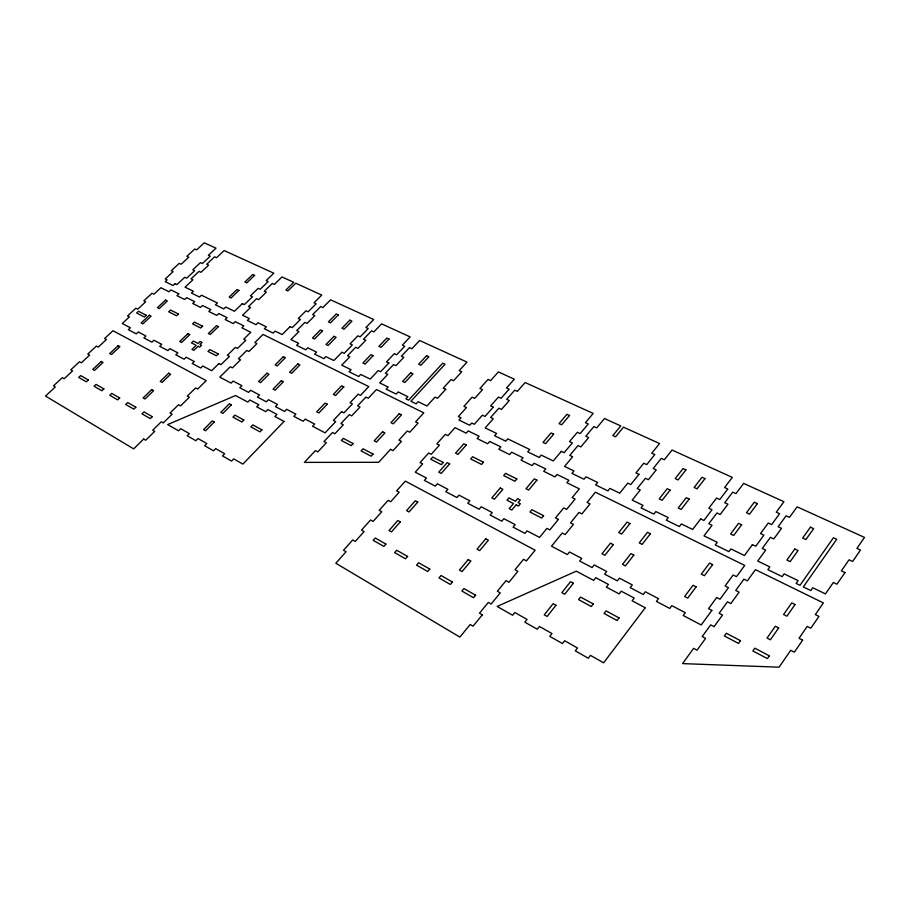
<?xml version="1.0" encoding="UTF-8"?>
<svg xmlns="http://www.w3.org/2000/svg" width="910" height="910" viewBox="0 0 910 910"><rect width="100%" height="100%" fill="white"/><g stroke="black" fill="none" stroke-linecap="round" stroke-linejoin="round"><path stroke-width="1.36" d="M802.62 640.139L794.339 652.174L790.722 650.309L779.074 667.189L682.534 663.606L693.625 648.352L697.037 650.184L705.614 638.365L702.202 636.556L710.699 624.874L714.1 626.66L722.517 615.058L719.116 613.306L727.454 601.829L730.855 603.558L739.125 592.16L735.735 590.454L743.925 579.181L747.326 580.864L755.448 569.66L823.391 602.932L815.326 614.614L818.943 616.411L810.81 628.218L807.204 626.398L799.003 638.297L802.62 640.139M844.969 572.561L836.938 584.197L833.355 582.48L825.45 593.911L812.778 587.758L810.821 590.567L803.303 586.916L836.734 539.266L833.446 537.753L799.992 585.301L796.125 583.412L798.093 580.625L784.147 573.857L782.179 576.621L767.847 569.637L769.814 566.907L757.723 561.038L765.697 550.072L762.318 548.457L770.417 537.332L773.796 538.936L781.508 528.323L778.141 526.742L786.104 515.822L789.47 517.369L797.137 506.836L864.5 537.423L856.913 548.4L860.496 550.049L852.602 561.481L849.03 559.809L841.386 570.866L844.969 572.561M769.325 655.803L767.392 658.578L752.866 650.946L754.811 648.193L769.325 655.803M778.676 627.934L770.383 639.798L767.05 638.069L775.354 626.239L778.676 627.934M795.056 604.547L786.9 616.195L783.578 614.523L791.734 602.909L795.056 604.547M740.467 640.674L738.533 643.404L724.371 635.965L726.316 633.258L740.467 640.674M794.805 549.014L786.888 560.071L790.13 561.629L798.047 550.539L794.805 549.014M810.446 527.163L802.665 538.038L805.896 539.55L813.677 528.653L810.446 527.163M711.836 610.428L701.212 624.988L683.239 615.524L685.321 612.726L671.83 605.651L669.749 608.426L656.417 601.419L658.499 598.655L645.327 591.75L643.245 594.48L630.22 587.633L632.313 584.925L619.448 578.18L617.355 580.864L604.649 574.176L606.742 571.514L594.173 564.928L592.091 567.567L579.67 561.038L581.763 558.422L569.489 551.983L567.396 554.577L551.505 546.227L562.209 533.055L565.167 534.579L573.414 524.399L570.468 522.897L578.987 512.421L581.934 513.911L590.044 503.901L587.098 502.434L595.402 492.23L744.71 565.406L736.497 576.656L733.141 574.995L725.099 585.972L728.455 587.667L720.015 599.224L716.693 597.529L708.503 608.71L711.836 610.428M752.422 544.635L744.437 555.521L730.923 548.946L728.944 551.619L715.249 544.942L717.228 542.292L704.021 535.876L712.041 525.275L708.81 523.728L716.966 512.967L720.185 514.491L727.943 504.22L724.724 502.718L732.743 492.128L735.962 493.618L743.663 483.415L783.919 501.706L776.253 512.171L779.586 513.706L771.612 524.604L768.267 523.045L760.544 533.578L763.888 535.16L755.778 546.239L752.422 544.635M741.65 524.786L733.676 535.501L730.593 534.022L738.567 523.33L741.65 524.786M757.382 503.628L749.556 514.161L746.473 512.717L754.31 502.206L757.382 503.628M696.105 586.87L687.732 598.12L684.627 596.516L693.01 585.289L696.105 586.87M712.621 564.644L704.397 575.712L701.303 574.153L709.538 563.108L712.621 564.644M645.247 607.755L603.637 662.821L590.488 655.371L588.292 658.237L575.302 650.855L577.486 648.011L564.655 640.731L562.46 643.563L549.776 636.352L551.972 633.553L539.437 626.455L537.241 629.231L524.854 622.19L527.049 619.437L514.81 612.51L512.614 615.24L497.144 606.447L576.269 571.161L593.65 580.387L595.754 577.702L608.415 584.402L606.322 587.109L619.141 593.911L621.246 591.182L634.213 598.041L632.12 600.793L645.247 607.755M700.677 518.928L692.658 529.449L681.351 523.967L679.372 526.549L666.268 520.167L668.259 517.608L655.814 511.568L653.824 514.116L641.015 507.871L643.006 505.357L632.211 500.113L640.265 489.989L637.239 488.545L645.429 478.273L648.443 479.695L656.246 469.89L653.221 468.491L661.274 458.378L664.3 459.777L672.046 450.029L732.322 477.397L724.599 487.521L727.795 488.988L719.787 499.533L716.591 498.043L708.822 508.235L712.018 509.736L703.874 520.463L700.677 518.928M619.062 617.913L617.06 620.529L604.069 613.476L606.071 610.883L619.062 617.913M689.166 499.078L681.169 509.441L678.223 508.03L686.231 497.69L689.166 499.078M704.977 478.626L697.106 488.807L694.159 487.441L702.031 477.272L704.977 478.626M593.252 603.933L591.25 606.515L578.567 599.622L580.569 597.074L593.252 603.933M633.826 555.089L625.432 565.895L622.497 564.382L630.903 553.598L633.826 555.089M650.422 533.749L642.164 544.373L639.241 542.906L647.499 532.293L650.422 533.749M670.124 490.08L662.105 500.307L659.215 498.93L667.223 488.715L670.124 490.08M685.947 469.878L678.064 479.934L675.174 478.592L683.057 468.548L685.947 469.878M613.317 544.624L604.9 555.282L602.033 553.792L610.439 543.156L613.317 544.624M629.925 523.568L621.655 534.045L618.777 532.6L627.058 522.135L629.925 523.568M555.953 605.286L547.126 616.445L544.26 614.853L553.098 603.705L555.953 605.286M573.402 583.23L564.712 594.207L561.857 592.649L570.536 581.695L573.402 583.23M638.945 474.349L630.755 484.564L627.764 483.13L619.71 493.163L609.893 488.408L607.903 490.877L595.629 484.905L597.631 482.459L585.972 476.806L583.981 479.229L571.98 473.393L573.971 470.982L564.564 466.421L572.64 456.752L569.797 455.387L577.998 445.582L580.842 446.912L588.656 437.551L585.824 436.22L593.889 426.562L596.732 427.871L604.502 418.543L620.779 425.937L612.851 435.549L615.558 436.789L623.486 427.165L659.557 443.534L651.799 453.191L654.79 454.568L646.737 464.612L643.745 463.224L635.954 472.938L638.945 474.349M558.433 519.394L549.833 529.893L546.921 528.391L539.528 537.4L527.049 530.86L524.956 533.385L513.069 527.117L515.162 524.615L503.867 518.689L501.774 521.168L490.149 515.049L492.242 512.58L481.197 506.779L479.104 509.236L467.729 503.241L469.822 500.818L459.015 495.142L456.922 497.554L445.798 491.696L447.891 489.307L437.323 483.756L435.23 486.122L424.344 480.389L426.437 478.046L415.278 472.188L422.649 463.918L420.079 462.587L428.667 452.998L431.238 454.317L439.416 445.149L436.846 443.852L445.308 434.4L447.879 435.685L455.034 427.666L466.204 433.171L468.218 430.908L479.115 436.254L477.113 438.54L487.692 443.75L489.705 441.452L500.841 446.912L498.828 449.233L509.646 454.556L511.659 452.213L523.034 457.798L521.02 460.153L532.077 465.59L534.079 463.224L545.716 468.923L543.702 471.312L554.998 476.874L557.011 474.463L568.898 480.298L566.885 482.721L579.351 488.863L572.185 497.588L575.097 499.044L566.634 509.373L563.722 507.905L555.521 517.904L558.433 519.394M482.323 614.83L473.052 626.16L470.197 624.487L459.857 637.091L335.824 563.233L346.084 551.733L343.525 550.231L352.727 539.937L355.287 541.416L364.068 531.588L361.498 530.12L370.563 519.985L373.123 521.43L381.768 511.75L379.197 510.328L388.115 500.352L390.686 501.751L399.183 492.23L396.623 490.843L405.314 481.117L535.16 550.22L526.435 560.89L523.534 559.32L514.992 569.728L517.904 571.321L508.94 582.275L506.028 580.66L497.349 591.25L500.261 592.888L491.15 604.035L488.34 602.431L479.502 613.204L482.323 614.83M475.611 595.22L473.553 597.711L461.882 591.045L463.952 588.565L475.611 595.22M543.6 515.708L541.666 518.052L529.973 512.034L531.906 509.702L543.6 515.708M468.263 559.57L459.413 570.092L462.052 571.571L470.902 561.026L468.263 559.57M485.758 538.788L477.045 549.128L479.684 550.573L488.397 540.21L485.758 538.788M516.141 504.913L511.829 510.044L509.202 508.679L513.513 503.56L506.984 500.193L508.917 497.906L515.447 501.251L517.631 498.657L520.27 500.011L518.086 502.604L520.349 503.776L518.416 506.085L516.141 504.913M536.934 480.184L528.642 490.058L526.003 488.727L534.307 478.865L536.934 480.184M561.333 451.337L553.269 460.938L541.211 455.091L539.221 457.446L527.72 451.849L529.711 449.506L507.746 438.859L505.744 441.157L494.608 435.731L496.61 433.456L485.189 427.916L493.254 418.759L490.626 417.497L498.828 408.203L501.455 409.443L509.281 400.559L506.654 399.331L514.73 390.174L517.358 391.38L525.138 382.541L593.206 413.424L585.437 422.672L588.247 423.969L580.17 433.592L577.361 432.284L569.535 441.589L572.356 442.908L564.154 452.691L561.333 451.337M452.429 581.99L450.359 584.447L438.961 577.93L441.031 575.495L452.429 581.99M553.644 434.207L545.602 443.671L542.997 442.431L551.05 432.978L553.644 434.207M569.546 415.495L561.618 424.822L559.024 423.605L566.953 414.3L569.546 415.495M516.846 478.99L514.923 481.242L503.685 475.577L505.596 473.337L516.846 478.99M500.261 487.999L491.832 497.884L494.426 499.215L502.843 489.318L500.261 487.999M429.759 569.068L427.7 571.491L416.552 565.121L418.611 562.721L429.759 569.068M407.6 556.442L405.541 558.82L394.644 552.586L396.703 550.231L407.6 556.442M483.472 462.223L481.561 464.43L470.675 458.936L472.586 456.752L483.472 462.223M385.931 544.089L383.884 546.432L373.225 540.335L375.284 538.015L385.931 544.089M449.642 463.873L441.225 473.416L438.768 472.142L447.185 462.61L449.642 463.873M466.295 444.99L458.003 454.397L455.546 453.157L463.838 443.773L466.295 444.99M400.309 521.885L391.482 531.895L389.025 530.519L397.852 520.52L400.309 521.885M417.747 502.092L409.056 511.955L406.599 510.601L415.29 500.773L417.747 502.092M443.284 462.473L441.35 464.657L430.771 459.22L432.705 457.048L443.284 462.473M493.231 407.157L485.019 416.439L482.402 415.188L474.337 424.287L471.733 423.025L469.731 425.277L458.97 420.033L460.972 417.792L458.401 416.552L466.477 407.543L463.918 406.315L472.119 397.17L474.679 398.387L482.505 389.651L479.945 388.456L488.033 379.447L490.592 380.619L498.384 371.928L514.321 379.174L506.529 387.967L509.145 389.161L501.057 398.307L498.441 397.09L490.615 405.917L493.231 407.157M390.538 449.335L378.719 462.291L304.338 462.394L315.417 450.643L317.783 451.917L326.349 442.806L323.994 441.543L332.491 432.512L334.869 433.763L343.309 424.788L340.943 423.548L349.326 414.653L351.692 415.87L360.019 407.02L357.641 405.826L365.9 397.067L368.277 398.25L376.467 389.525L423.81 412.844L415.586 421.865L418.077 423.104L409.796 432.216L407.293 430.953L398.944 440.11L401.447 441.384L393.029 450.632L390.538 449.335M445.729 389.309L437.517 398.33L435.014 397.135L426.938 405.985L418.134 401.685L416.132 403.858L410.899 401.299L445.047 364.25L442.738 363.181L408.601 400.173L405.905 398.853L407.896 396.692L398.171 391.937L396.18 394.087L386.159 389.184L388.161 387.046L379.686 382.917L387.751 374.363L385.374 373.214L393.575 364.523L395.952 365.649L403.767 357.346L401.401 356.231L409.477 347.665L411.855 348.769L419.647 340.499L466.989 362.123L459.175 370.666L461.677 371.826L453.578 380.71L451.076 379.538L443.238 388.126L445.729 389.309M373.054 454.056L371.098 456.183L361.077 450.894L363.033 448.778L373.054 454.056M382.598 431.727L374.203 440.838L376.501 442.033L384.907 432.898L382.598 431.727M399.217 413.697L390.936 422.672L393.245 423.844L401.526 414.846L399.217 413.697M353.114 443.545L351.169 445.65L341.352 440.463L343.309 438.381L353.114 443.545M410.672 372.781L402.629 381.404L404.893 382.496L412.947 373.851L410.672 372.781M426.597 355.708L418.668 364.216L420.932 365.274L428.86 356.765L426.597 355.708M341.614 411.707L333.401 420.386L335.722 421.592L325.075 432.864L312.562 426.233L314.644 424.06L305.214 419.089L303.144 421.25L293.816 416.314L295.887 414.164L286.65 409.295L284.58 411.434L275.446 406.588L277.516 404.472L268.461 399.706L266.391 401.799L257.439 397.067L259.498 394.974L250.625 390.299L248.566 392.369L239.785 387.717L241.844 385.658L233.142 381.074L231.083 383.121L219.799 377.138L230.31 366.753L232.414 367.845L240.536 359.814L238.431 358.733L246.815 350.452L248.919 351.51L256.927 343.593L254.823 342.547L263.013 334.448L368.789 386.591L360.508 395.349L358.165 394.178L350.066 402.732L352.42 403.915L343.935 412.901L341.614 411.707M388.832 363.033L380.63 371.701L378.276 370.563L370.211 379.072L360.713 374.431L358.722 376.512L349.076 371.792L351.067 369.71L341.75 365.16L349.793 356.834L347.518 355.742L355.696 347.279L357.971 348.359L365.786 340.272L363.5 339.202L371.564 330.865L373.851 331.923L381.62 323.869L410.16 336.905L402.379 345.129L404.734 346.221L396.646 354.763L394.292 353.66L386.477 361.918L388.832 363.033M373.123 355.685L365.092 364.091L362.919 363.045L370.95 354.65L373.123 355.685M389.014 339.066L381.097 347.347L378.924 346.323L386.841 338.054L389.014 339.066M327.247 404.199L318.875 412.958L316.703 411.832L325.075 403.084L327.247 404.199M343.798 386.875L335.551 395.509L333.378 394.405L341.625 385.783L343.798 386.875M284.056 421.432L242.879 464.1L233.722 458.879L231.572 461.097L222.506 455.921L224.668 453.726L215.693 448.619L213.543 450.803L204.67 445.729L206.82 443.557L198.027 438.552L195.877 440.713L187.187 435.742L189.325 433.592L180.703 428.69L178.565 430.817L167.656 424.583L235.519 395.543L247.804 402.084L249.875 399.99L258.804 404.734L256.734 406.85L265.754 411.661L267.824 409.534L276.936 414.38L274.865 416.518L284.056 421.432M261.921 429.838L259.953 431.875L250.853 426.904L252.832 424.89L261.921 429.838M341.898 352.272L333.868 360.542L325.871 356.64L323.88 358.676L314.598 354.126L316.578 352.102L307.739 347.791L305.76 349.793L296.649 345.334L298.628 343.343L290.927 339.578L298.924 331.57L296.762 330.523L304.907 322.379L307.068 323.414L314.826 315.634L312.665 314.61L320.695 306.579L322.857 307.58L330.592 299.834L373.691 319.512L365.922 327.52L368.197 328.567L360.132 336.882L357.869 335.813L350.066 343.855L352.341 344.924L344.162 353.364L341.898 352.272M333.993 336.325L325.996 344.492L328.078 345.493L336.086 337.326L333.993 336.325M349.827 320.183L341.944 328.226L344.037 329.204L351.92 321.15L349.827 320.183M281.372 380.653L273.034 389.105L275.104 390.185L283.431 381.711L281.372 380.653M297.843 363.92L289.63 372.258L291.7 373.305L299.913 364.955L297.843 363.92M243.823 419.988L241.855 421.99L232.937 417.121L234.917 415.131L243.823 419.988M322.527 330.876L314.53 338.964L312.471 337.974L320.457 329.898L322.527 330.876M338.338 314.86L330.455 322.845L328.396 321.878L336.279 313.904L338.338 314.86M214.26 422.047L205.603 430.76L203.59 429.634L212.246 420.932L214.26 422.047M231.39 404.813L222.859 413.402L220.846 412.298L229.377 403.721L231.39 404.813M266.88 373.214L258.565 381.574L260.601 382.632L268.916 374.26L266.88 373.214M283.329 356.663L275.138 364.91L277.175 365.945L285.376 357.687L283.329 356.663M290.131 326.588L282.145 334.55L275.127 331.126L273.148 333.083L264.366 328.783L266.334 326.838L257.962 322.754L255.994 324.688L247.372 320.468L249.34 318.546L242.572 315.247L250.523 307.523L248.475 306.545L256.563 298.696L258.611 299.674L266.323 292.167L264.275 291.211L272.261 283.476L274.308 284.421L281.998 276.947L293.782 282.327L285.922 290.017L287.879 290.927L295.75 283.215L321.753 295.09L314.03 302.791L316.179 303.781L308.16 311.777L306.01 310.776L298.252 318.5L300.402 319.512L292.269 327.623L290.131 326.588M218.912 363.579L211.655 370.7L202.759 366.002L200.712 368.004L192.215 363.5L194.262 361.52L186.175 357.243L184.127 359.223L175.801 354.809L177.837 352.841L169.908 348.655L167.872 350.6L159.694 346.266L161.718 344.333L153.938 340.226L151.902 342.149L143.882 337.894L145.907 335.983L138.263 331.945L136.238 333.845L128.356 329.67L130.38 327.793L122.281 323.516L129.425 316.885L127.559 315.918L135.886 308.206L137.751 309.173L145.691 301.801L143.826 300.857L152.027 293.248L153.904 294.192L160.865 287.731L169.021 291.769L170.978 289.949L178.917 293.862L176.961 295.693L184.65 299.504L186.618 297.661L194.706 301.654L192.738 303.508L200.575 307.387L202.543 305.521L210.779 309.582L208.811 311.47L216.796 315.417L218.764 313.529L227.159 317.67L225.179 319.569L233.313 323.596L235.292 321.685L243.835 325.894L241.855 327.827L250.807 332.252L243.743 339.191L245.825 340.238L237.499 348.428L235.417 347.37L227.352 355.287L229.434 356.356L220.982 364.66L218.912 363.579M143.678 439.041L133.656 448.88L45.5 396.066L55.328 386.943L53.497 385.851L62.324 377.673L64.166 378.742L72.595 370.916L70.752 369.858L79.466 361.782L81.308 362.828L89.635 355.116L87.781 354.081L96.369 346.107L98.234 347.131L106.436 339.521L104.57 338.509L112.976 330.728L206.229 380.642L197.698 389.048L195.627 387.922L187.289 396.123L189.348 397.26L180.601 405.86L178.542 404.711L170.079 413.026L172.138 414.186L163.265 422.923L161.286 421.785L152.698 430.214L154.689 431.363L145.691 440.224L143.678 439.041M152.277 416.655L150.275 418.611L142.006 413.857L144.007 411.911L152.277 416.655M218.229 353.91L216.33 355.764L207.958 351.431L209.857 349.588L218.229 353.91M151.72 389.616L143.132 397.92L145.008 398.978L153.608 390.674L151.72 389.616M168.725 373.202L160.251 381.381L162.139 382.416L170.614 374.226L168.725 373.202M198.05 346.3L193.83 350.373L191.942 349.383L196.162 345.322L191.464 342.888L193.364 341.068L198.05 343.491L200.189 341.421L202.077 342.399L199.938 344.469L201.565 345.311L199.677 347.142L198.05 346.3M218.411 326.622L210.278 334.482L208.379 333.515L216.512 325.666L218.411 326.622M242.367 303.599L234.427 311.265L225.714 307.023L223.758 308.899L215.442 304.827L217.399 302.962L201.463 295.193L199.518 297.035L191.418 293.077L193.375 291.245L185.06 287.185L192.931 279.802L191.02 278.881L199.04 271.385L200.962 272.295L208.618 265.129L206.695 264.219L214.612 256.813L216.535 257.712L224.167 250.557L273.819 273.216L266.13 280.633L268.166 281.577L260.192 289.3L258.156 288.345L250.443 295.796L252.48 296.762L244.392 304.577L242.367 303.599M135.829 407.214L133.827 409.147L125.716 404.484L127.718 402.561L135.829 407.214M238.909 290.426L231.004 298.014L229.115 297.115L237.032 289.539L238.909 290.426M254.572 275.4L246.769 282.896L244.881 282.009L252.684 274.536L254.572 275.4M202.577 326.212L200.7 328.01L192.59 323.892L194.456 322.117L202.577 326.212M119.688 397.954L117.697 399.865L109.746 395.293L111.737 393.393L119.688 397.954M187.96 333.629L179.736 341.489L181.602 342.467L189.826 334.584L187.96 333.629M103.854 388.877L101.874 390.754L94.071 386.272L96.05 384.407L103.854 388.877M178.462 314.03L176.597 315.793L168.703 311.789L170.568 310.037L178.462 314.03M88.327 379.971L86.348 381.825L78.692 377.423L80.671 375.58L88.327 379.971M149.32 315.247L141.152 322.891L142.927 323.812L151.106 316.168L149.32 315.247M165.518 300.118L157.441 307.66L159.227 308.57L167.304 301.017L165.518 300.118M101.26 361.475L92.752 369.426L94.515 370.427L103.023 362.453L101.26 361.475M118.107 345.72L109.712 353.569L111.475 354.547L119.881 346.687L118.107 345.72M175.004 283.681L173.048 285.501L165.199 281.645L167.144 279.836L165.267 278.926L173.127 271.646L171.251 270.748L179.247 263.354L181.124 264.241L188.768 257.177L186.891 256.29L194.786 248.987L196.662 249.863L204.284 242.811L216 248.157L208.367 255.278L210.278 256.165L202.361 263.547L200.45 262.66L192.795 269.792L194.694 270.702L186.675 278.187L184.775 277.266L176.893 284.614L175.004 283.681M146.214 315.235L144.337 316.987L136.648 313.006L138.525 311.277L146.214 315.235"/></g></svg>
